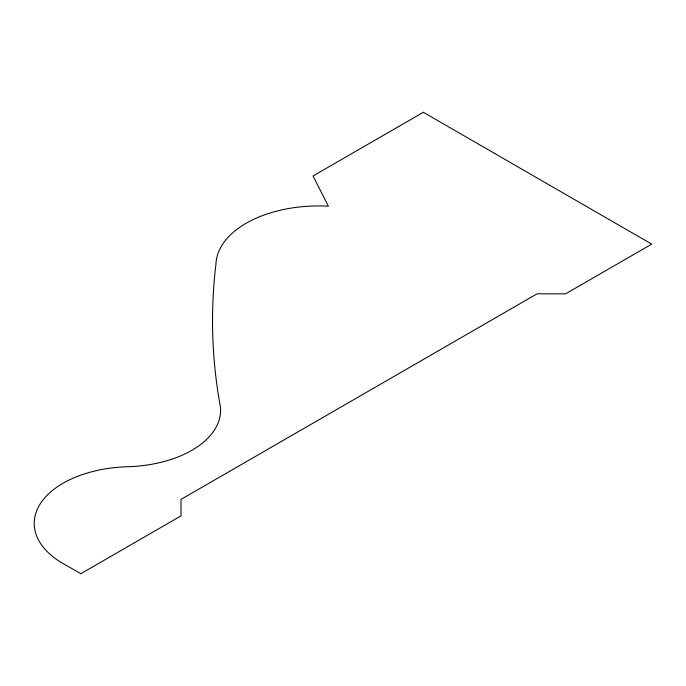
<?xml version="1.0" encoding="UTF-8"?>
<svg xmlns="http://www.w3.org/2000/svg" width="686" height="686" viewBox="0 0 686 686"><rect width="100%" height="100%" fill="white"/><g stroke="black" fill="none" stroke-linecap="round" stroke-linejoin="round"><path stroke-width="1.03" d="M423.348 112.281L313.022 175.976L328.388 206.194A102.823 59.365 0 0 0 215.953 264.007A1416.822 817.995 0 0 0 220.438 407.107A97.901 56.526 0 0 1 129.551 466.686A98.278 56.741 0 0 0 40.32 503.713A98.278 56.741 0 0 0 66.345 565.358L80.819 573.719L180.984 515.889L180.984 499.408L537.044 293.84L565.59 293.84L651.7 244.122L423.348 112.281"/></g></svg>
